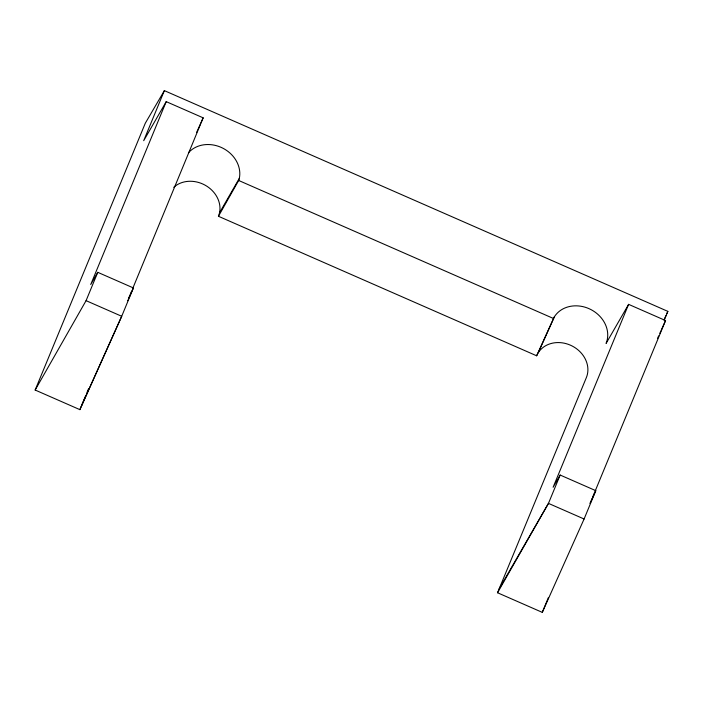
<?xml version="1.0" encoding="UTF-8"?>
<svg xmlns="http://www.w3.org/2000/svg" width="703" height="703" viewBox="0 0 703 703"><rect width="100%" height="100%" fill="white"/><g stroke="black" fill="none" stroke-linecap="round" stroke-linejoin="round"><path stroke-width="1.05" d="M132.384 289.293L203.158 117.832L166.224 101.636L90.731 284.53L97.77 272.325L133.403 287.949L121.707 316.28L79.896 409.647L35.15 390.033L145.293 123.227L164.361 90.634L667.85 311.367L664.3 319.97M164.361 90.634L143.693 140.697L166.224 101.636M35.15 390.033L86.074 300.656L97.77 272.325M79.896 409.647L81.117 406.694M81.223 406.448L85.81 395.332M86.979 392.502L88.534 388.733M128.842 297.87L131.593 291.2M595.169 491.063L665.556 320.55L628.614 304.355L553.12 487.249L560.159 475.043L595.793 490.668L584.096 518.999L542.285 612.366L497.539 592.752L586.364 377.581A27.162 23.261 27.1 0 0 570.388 345.164A27.162 23.261 27.1 0 0 536.644 355.788L218.44 216.278A27.162 23.261 27.1 0 0 206.963 186.286A27.162 23.261 27.1 0 0 173.738 187.323M560.159 475.043L548.463 503.383L497.539 592.752M542.285 612.366L548.358 597.655M592.023 498.682L590.054 503.445L590.415 502.645M592.805 496.775L594.773 492.012M196.655 132.313L197.42 130.609M197.807 129.756L200.487 123.798M200.865 122.946L203.158 117.832M127.665 300.726L128.025 299.926M128.377 299.126L128.737 298.327M129.097 297.536L130.178 295.137M130.53 294.337L130.89 293.538M131.25 292.738L132.322 290.348M132.682 289.548L133.403 287.949M81.522 405.71L121.707 316.28L86.074 300.656M538.322 352.581L554.518 316.578A29.157 24.965 27.1 0 1 590.977 309.601A29.157 24.965 27.1 0 1 606.083 343.416L628.614 304.355M657.516 338.433L658.667 335.885M659.809 333.327L660.961 330.77M661.347 329.918L665.556 320.55M590.766 501.845L591.126 501.046M591.487 500.255L595.793 490.668M663.992 319.918L665.926 315.647M666.883 313.503L667.85 311.367M536.644 355.788L553.507 318.503A16.301 13.955 27.1 0 1 554.518 316.578M218.44 216.278L238.669 180.469A16.301 13.955 27.1 0 0 239.31 178.386A29.157 24.965 27.1 0 0 222.631 148.078A29.157 24.965 27.1 0 0 188.448 152.806M219.512 212.816L239.31 178.386M499.165 588.806L548.463 503.383L584.096 518.999M238.669 180.469L553.507 318.503"/></g></svg>
